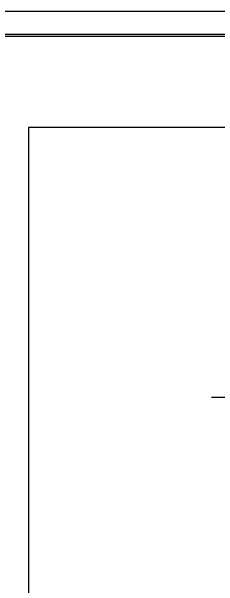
# Model space of a CAD drawing. Header units: millimetres. Extents: x 10 to 831, y 7 to 587.
# Drawn here: x 572.7 to 621.1, y 452.7 to 586.9 of the extents above; entities that cross this region are included whole.
import ezdxf

# ---------------------------------------------------------------- set-up
doc = ezdxf.new("R2010")
doc.units = ezdxf.units.MM
doc.layers.get('0').update_dxf_attribs({"linetype": 'CONTINUOUS'})

msp = doc.modelspace()

# ---------------------------------------------------------------- linework, layer by layer
at = {"color": 9}
for p, q in [((831.144, 586.863), (10.163, 586.863)), ((825.779, 581.501), (15.5291, 581.501))]:
    msp.add_line(p, q, dxfattribs=at)
at = {"color": 0}
for p, q in [((714.005, 581.007), (20.4088, 581.007)), ((703.576, 559.812), (576.668, 559.812)), ((576.668, 559.812), (576.668, 185.004)), ((630.333, 496.806), (619.414, 496.806))]:
    msp.add_line(p, q, dxfattribs=at)

doc.saveas('drawing.dxf')
